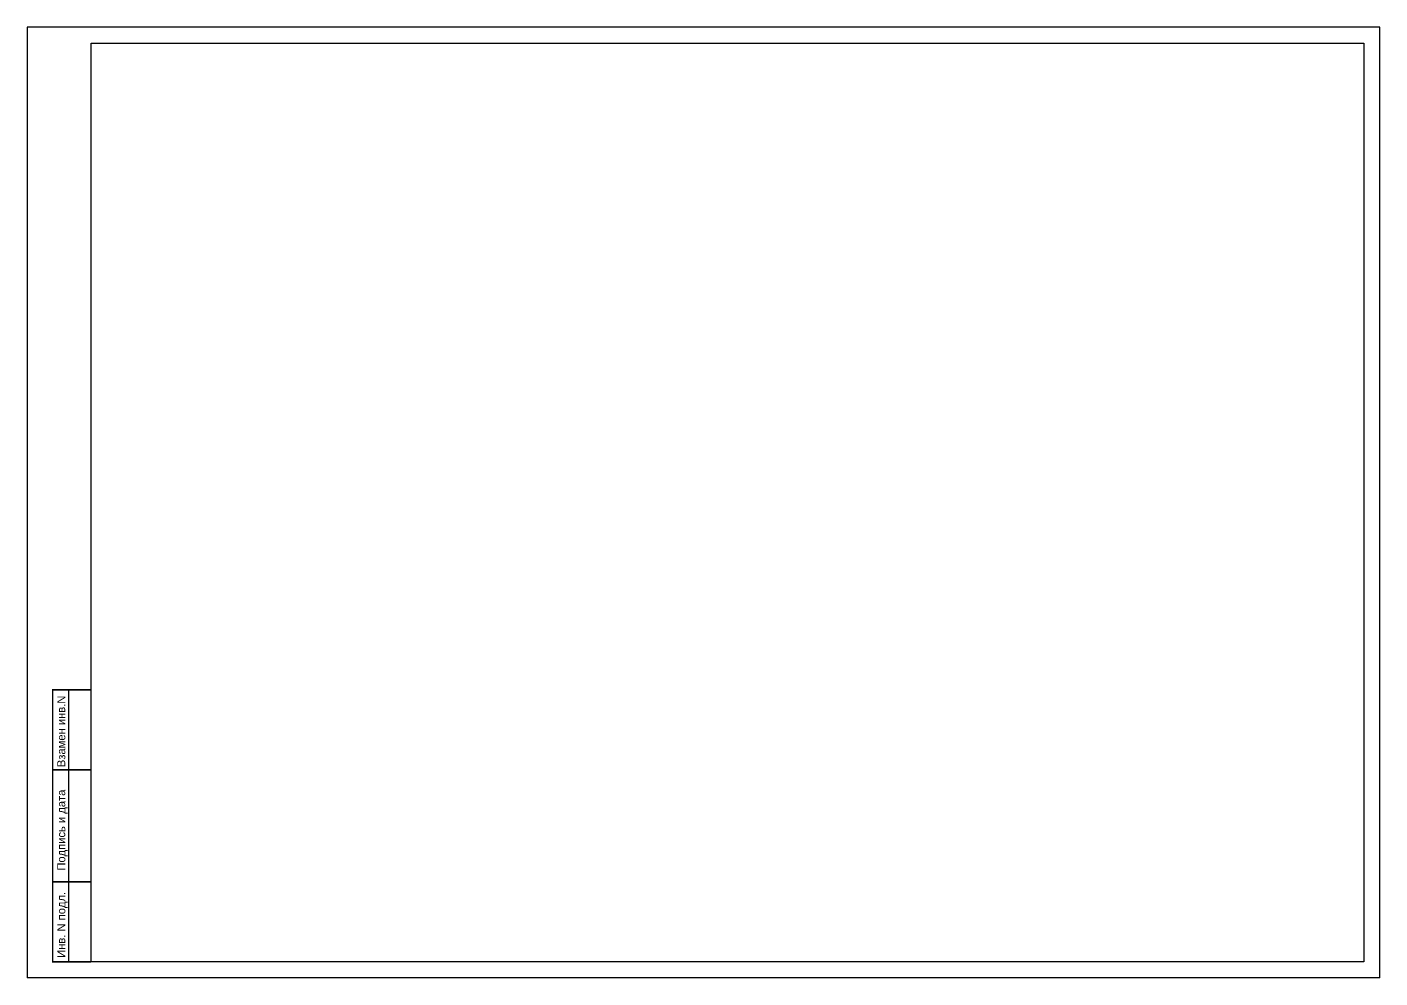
# Model space of a CAD drawing. Header units: millimetres. Extents: x 138 to 6596, y 111 to 3335.
# Drawn here: x 1177.8 to 1600.3, y 260.3 to 557.3 of the extents above; entities that cross this region are included whole.
import ezdxf

# ---------------------------------------------------------------- set-up
doc = ezdxf.new("R2010")
doc.units = ezdxf.units.MM
doc.header["$LTSCALE"] = 0.5
doc.header["$MEASUREMENT"] = 0
doc.layers.add('0.3мм', color=7, linetype='Continuous', lineweight=30)
doc.styles.add('Arial', font='ARIAL.TTF', dxfattribs={"height": 2.5})

msp = doc.modelspace()

# ---------------------------------------------------------------- linework, layer by layer
at = {"color": 4}
for p, q in [((1600.3066, 557.3034), (1177.8066, 557.3034)), ((1600.3066, 260.3034), (1600.3066, 557.3034)), ((1600.3066, 260.3034), (1177.8066, 260.3034))]:
    msp.add_line(p, q, dxfattribs=at)
at = {"linetype": 'Continuous', "lineweight": 25}
msp.add_line((1177.8066, 557.3034), (1177.8066, 260.3034), dxfattribs=at)
at = {"color": 4, "const_width": 0.5}
for points in [[(1197.8066, 265.3034), (1185.8066, 265.3034), (1185.8066, 350.3034), (1197.8066, 350.3034)], [(1190.8066, 265.3034), (1190.8066, 350.3034)], [(1197.8066, 290.3034), (1185.8066, 290.3034)]]:
    msp.add_lwpolyline(points, dxfattribs=at)
at = {"color": 4}
msp.add_lwpolyline([(1197.8066, 325.3034, 0.5, 0.5, 0), (1185.8066, 325.3034, 0.5, 0.5, 0)], format="xyseb", dxfattribs=at)
at = {"layer": '0.3мм', "color": 4}
for p, q in [((1197.8066, 265.3034), (1197.8066, 552.3034)), ((1197.8066, 552.3034), (1595.3066, 552.3034)), ((1595.3066, 552.3034), (1595.3066, 265.3034)), ((1595.3066, 265.3034), (1197.8066, 265.3034))]:
    msp.add_line(p, q, dxfattribs=at)

# ---------------------------------------------------------------- texts
at = {"color": 4, "style": 'Arial'}
for s, p in [('Взамен инв.N', (1189.7333, 326.1424)), ('Подпись и дата', (1189.7333, 293.8176)), ('Инв. N подл.', (1189.7333, 266.579))]:
    msp.add_text(s, height=2.5, rotation=90, dxfattribs=at).set_placement(p)

doc.saveas('drawing.dxf')
